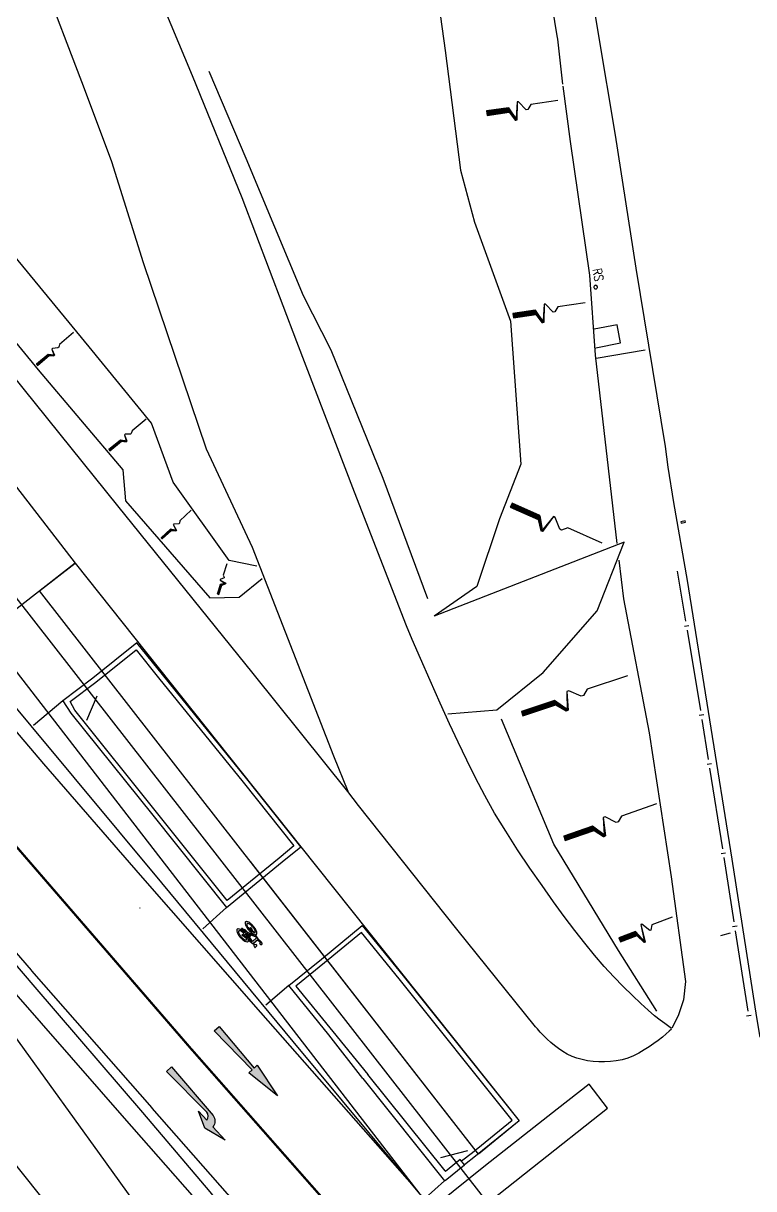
# Model space of a CAD drawing. Extents: x 427500 to 429848, y 434500 to 436505.
# Drawn here: x 429287.2 to 429319.5, y 435046.8 to 435098.4 of the extents above; entities that cross this region are included whole.
import ezdxf

# ---------------------------------------------------------------- set-up
doc = ezdxf.new("R2010")
doc.units = 0
doc.linetypes.add('1004', pattern=[6, 4, -2])
doc.layers.get('0').update_dxf_attribs({"color": 222})
for name, color, linetype in [('KTS_LINES', 7, 'Continuous'), ('LPTIP_Ex_Base', 8, 'Continuous'), ('PRO-MARKINGS', 7, 'Continuous'), ('PROPOSED', 1, 'Continuous')]:
    doc.layers.add(name, color=color, linetype=linetype)
doc.styles.get("Standard").update_dxf_attribs({"font": 'romans.shx'})

# ---------------------------------------------------------------- blocks, each defined once
blk = doc.blocks.new('FENCE_UP')
at = {"color": 0, "linetype": 'ByBlock', "flags": 128}
blk.add_lwpolyline([(0, 0.5), (0, -0.5)], dxfattribs=at)
blk = doc.blocks.new('CIRCL')
at = {"color": 0, "linetype": 'ByBlock', "flags": 128}
for points in [[(0.5, 0), (0.475, 0.154), (0.404, 0.293), (0.293, 0.404), (0.154, 0.475), (0, 0.5), (-0.154, 0.475), (-0.293, 0.404), (-0.404, 0.293), (-0.475, 0.154), (-0.5, 0), (-0.475, -0.154), (-0.404, -0.293), (-0.293, -0.404), (-0.154, -0.475), (0, -0.5), (0.154, -0.475), (0.293, -0.404), (0.404, -0.293), (0.475, -0.154)], [(0.5, 0), (0.475, -0.154)]]:
    blk.add_lwpolyline(points, dxfattribs=at)
blk = doc.blocks.new('MH_LINE')
at = {"color": 0, "linetype": 'ByBlock', "flags": 128}
blk.add_lwpolyline([(-0.5, 0), (0.5, 0)], dxfattribs=at)
blk = doc.blocks.new('MH_BANK_L')
at = {"color": 0, "linetype": 'ByBlock', "flags": 128}
for points in [[(-0.19, 0.02005), (-0.5, 0.02005)], [(-0.5, 0.02005), (-0.5, 5e-05)], [(-0.5, 0.01905), (-0.19, 0.01905)], [(-0.5, 0.01795), (-0.19, 0.01795)], [(-0.5, 0.01695), (-0.19, 0.01695)], [(-0.5, 0.01595), (-0.19, 0.01595)], [(-0.5, 0.01495), (-0.19, 0.01495)], [(-0.5, 0.01395), (-0.19, 0.01395)], [(-0.5, 0.01305), (-0.19, 0.01305)], [(-0.5, 0.01205), (-0.19, 0.01205)], [(-0.5, 0.01105), (-0.19, 0.01105)], [(-0.5, 0.01005), (-0.19, 0.01005)], [(-0.5, 0.00905), (-0.19, 0.00905)], [(-0.5, 0.00805), (-0.19, 0.00805)], [(-0.5, 0.00695), (-0.19, 0.00695)], [(-0.5, 0.00595), (-0.19, 0.00595)], [(-0.5, 0.00495), (-0.19, 0.00495)], [(-0.5, 0.00405), (-0.19, 0.00405)], [(-0.5, 0.00295), (-0.19, 0.00295)], [(-0.5, 0.00195), (-0.19, 0.00195)], [(-0.5, 0.00105), (-0.19, 0.00105)], [(-0.5, 5e-05), (-0.19, 5e-05)], [(-0.19, 5e-05), (-0.19, 0.02005)], [(-0.1, -0.04005), (-0.19, 0.02005)], [(-0.19, 0.01905), (-0.101, -0.03995)], [(-0.19, 0.01795), (-0.102, -0.04005)], [(-0.19, 0.01695), (-0.1031, -0.03995)], [(-0.19, 0.01595), (-0.1042, -0.04005)], [(-0.19, 0.01495), (-0.1052, -0.03995)], [(-0.19, 0.01395), (-0.1062, -0.03995)], [(-0.19, 0.01305), (-0.1072, -0.03995)], [(-0.19, 0.01205), (-0.108, -0.03995)], [(-0.19, 0.01105), (-0.109, -0.03995)], [(-0.19, 0.01005), (-0.11, -0.04005)], [(-0.19, 0.00905), (-0.1112, -0.03995)], [(-0.19, 0.00805), (-0.19, 0.00695)], [(-0.19, 0.00805), (-0.1124, -0.04005)], [(-0.19, 0.00695), (-0.1135, -0.03995)], [(-0.19, 0.00595), (-0.1144, -0.03995)], [(-0.19, 0.00495), (-0.1154, -0.03995)], [(-0.19, 0.00405), (-0.1163, -0.03995)], [(-0.19, 0.00295), (-0.1173, -0.03995)], [(-0.19, 0.00195), (-0.1183, -0.03995)], [(-0.19, 0.00105), (-0.1191, -0.04005)], [(-0.19, 5e-05), (-0.12, -0.04005)], [(-0.0601, 0.04005), (-0.11, -0.04005)], [(-0.0601, 0.04005), (-0.109, -0.03995)], [(-0.0601, 0.04005), (-0.108, -0.03995)], [(-0.0601, 0.04005), (-0.1072, -0.03995)], [(-0.0601, 0.04005), (-0.1062, -0.03995)], [(-0.0601, 0.04005), (-0.1058, -0.03085)], [(-0.0601, 0.04005), (-0.1055, -0.03155)], [(-0.0601, 0.04005), (-0.1052, -0.03995)], [(-0.0601, 0.04005), (-0.1042, -0.04005)], [(-0.0601, 0.04005), (-0.1031, -0.03995)], [(-0.0601, 0.04005), (-0.102, -0.04005)], [(-0.0601, 0.04005), (-0.101, -0.03995)], [(-0.0601, 0.04005), (-0.1, -0.04005)], [(-0.0601, 0.04005), (-0.1, -0.04005)], [(-0.04, 0.04005), (-0.0601, 0.04005)], [(0.05, 5e-05), (-0.04, 0.04005)], [(0.07, 5e-05), (0.05, 5e-05)], [(0.12, 0.02005), (0.07, 5e-05)], [(0.5, 0.02005), (0.12, 0.02005)], [(-0.1, -0.04005), (-0.12, -0.04005)], [(-0.1058, -0.03085), (-0.1137, -0.03085)], [(-0.1055, -0.03155), (-0.1127, -0.03155)], [(-0.1059, -0.03225), (-0.1116, -0.03225)], [(-0.1065, -0.03295), (-0.1105, -0.03295)], [(-0.107, -0.03375), (-0.1094, -0.03375)], [(-0.1075, -0.03445), (-0.1083, -0.03445)], [(-0.1055, -0.03155), (-0.1077, -0.03485)]]:
    blk.add_lwpolyline(points, dxfattribs=at)
blk = doc.blocks.new('Bicycle-1057S')
h = blk.add_hatch(color=0)
h.dxf.hatch_style = 1
edge = h.paths.add_edge_path()
edge.add_arc((0.1255931590565698, -0.09402841553107237), 0.02648515648108875, 129.1417589179424, 144.2919472120851)
edge.add_arc((0.1085562400126971, -0.08167002299842399), 0.005438877888942004, 145.2542598140026, 218.1085320607194)
edge.add_arc((0.1199412003065617, -0.07274033581713624), 0.01990803937288878, 218.1085320607193, 242.7437377249644)
edge.add_arc((0.1323570823030125, -0.04863988274777631), 0.0470186639303978, 242.7437377249643, 256.1140822548531)
edge.add_line((0.1210730989660078, -0.09428444954219217), (0.1210730989660078, -0.1093843280975762))
edge.add_line((0.1210730989660078, -0.1093843280975762), (0.1709389036250854, -0.1093843280975762))
edge.add_line((0.1709389036250854, -0.1093843280975762), (0.1709389036250854, -0.08603216731390888))
edge.add_line((0.1709389036250854, -0.08603216731390888), (0.2357062799771484, -0.07507811475829329))
edge.add_arc((0.2940311629775173, 0.02510465163729701), 0.1159240210641441, 239.7926865904873, 250.1489920615088)
edge.add_arc((0.3352342839856055, 0.1392318298363441), 0.2372611958478196, 250.1489920615087, 261.4948583744368)
edge.add_arc((0.362500000000002, 0.3215590699295104), 0.4216158587933737, 261.4948583744369, 265.5790043067903)
edge.add_line((0.33, -0.09880230125732192), (0.33, -0.1106220625765941))
edge.add_arc((0.3649999999999979, -1.094938660479188), 0.9849386604791879, 92.0364461736281, 98.710120306432)
edge.add_arc((0.3002475405305327, -0.6722787565192403), 0.5573474124130271, 98.71012030643209, 110.2975697722287)
edge.add_arc((0.2023615741320395, -0.4076241066270181), 0.2751706129993586, 110.2975697722287, 131.7625682865146)
edge.add_arc((0.05714990642971905, -0.2449999999999999), 0.05714990642971902, 131.7625682865146, 180)
edge.add_arc((0.05714990642971905, -0.245), 0.05714990642971904, 180, 228.2374317134853)
edge.add_arc((0.2023615741320401, -0.08237589337298118), 0.2751706129993595, 228.2374317134854, 249.7024302277713)
edge.add_arc((0.3002475405305318, 0.1822787565192362), 0.5573474124130229, 249.7024302277713, 261.2898796935679)
edge.add_arc((0.3650000000000001, 0.6049386604791959), 0.9849386604791958, 261.2898796935679, 270)
edge.add_arc((0.3650000000000005, 0.604938660479198), 0.984938660479198, 269.9999999999999, 278.710120306432)
edge.add_arc((0.4297524594694681, 0.1822787565192365), 0.5573474124130234, 278.7101203064321, 290.2975697722287)
edge.add_arc((0.527638425867959, -0.08237589337297913), 0.2751706129993619, 290.2975697722287, 311.7625682865145)
edge.add_arc((0.6728500935702808, -0.2450000000000002), 0.05714990642971921, 311.7625682865148, 360.0000000000001)
edge.add_arc((0.6728500935702809, -0.2450000000000002), 0.05714990642971907, 8.347926217626053e-14, 48.23743171348524)
edge.add_arc((0.5276384258679238, -0.4076241066270601), 0.2751706129994143, 48.23743171348545, 51.44868646367202)
edge.add_line((0.6991289573365953, -0.1924268392766916), (0.9555783743845828, -0.1393683391977977))
edge.add_line((0.9555783743845828, -0.1393683391977977), (1.026142996864914, -0.1494489995521307))
edge.add_arc((1.047232637774721, -0.1446760141640408), 0.02162300495351051, 192.752292015752, 229.4556686730448)
edge.add_arc((1.082087526109876, -0.1021911607252427), 0.07657266547575484, 230.3014880105123, 254.7693945910597)
edge.add_arc((1.137258100044497, 0.09027275344468394), 0.2767829944268662, 254.2163442209831, 263.9588712902375)
edge.add_arc((1.111305815940649, -0.1577737992489841), 0.0273842720150536, 263.337789327011, 292.272256146745)
edge.add_arc((1.118318684532589, -0.1773400816377044), 0.006684298591048081, 300.2362763225035, 358.2881666264944)
edge.add_line((1.125, -0.1775397595764579), (1.125, -0.06938311127612472))
edge.add_arc((1.114107004921157, -0.06988940866287181), 0.01090475487260144, 2.661145164140756, 38.31498093786265)
edge.add_arc((1.110772519990496, -0.07252424211479346), 0.01515459452512635, 38.31498093786259, 73.21773194917768)
edge.add_arc((1.092973786883735, -0.1315424953674024), 0.07679832183938598, 73.2177319491774, 98.60632256700862)
edge.add_arc((1.086437502710172, -0.08835556308793147), 0.03311956120553582, 98.60632256700892, 134.88021916439)
edge.add_line((1.063067446729034, -0.06488758878494341), (1.033157894736842, -0.1147368421052633))
edge.add_line((1.033157894736842, -0.1147368421052633), (0.94, -0.1014285714285716))
edge.add_line((0.94, -0.1014285714285716), (0.94, 0.1393269230769229))
edge.add_line((0.94, 0.1393269230769229), (0.9849999999999998, 0.1349999999999998))
edge.add_arc((1.01645105852891, 0.3320764244353353), 0.199570253672248, 260.9327337914132, 290.3801191405059)
edge.add_arc((1.105464489312583, 0.1086566116361067), 0.04124963619416752, 71.00970639435519, 118.23338806896231, ccw=False)
edge.add_arc((1.115840168087301, 0.1389608091172128), 0.009218591994430198, 6.472580860778692, 70.69733750635021, ccw=False)
edge.add_line((1.125, 0.1399999999999998), (1.125, 0.08999999999999979))
edge.add_line((1.125, 0.08999999999999979), (1.215, 0.08999999999999977))
edge.add_line((1.215, 0.08999999999999977), (1.215, 0.1551204709322744))
edge.add_arc((1.199541460380685, 0.152605035499959), 0.01566186012503258, 9.242245549902828, 38.24503396435792)
edge.add_arc((1.175907833058162, 0.1339771072228429), 0.04575418559710753, 38.24503396435812, 62.40139835930763)
edge.add_arc((1.144411258767213, 0.07372613583564096), 0.1137410501017065, 62.40139835930752, 80.15996594038734)
edge.add_arc((1.117118489909174, -0.08362655073671205), 0.2734431578006205, 80.15996594038758, 97.39463954963908)
edge.add_arc((1.101932488087908, 0.03338489676562068), 0.1554503889632606, 97.39463954963931, 115.9418288466421)
edge.add_arc((1.008892827938793, 0.2234296512512854), 0.05614866456590088, 265.4429401072497, 296.48081285581895, ccw=False)
edge.add_line((1.004431711558944, 0.1674584892731782), (0.7039782804499767, 0.1963482422644251))
edge.add_arc((0.5276024317589506, 0.4074790768269162), 0.2751084682530396, 309.8749265664079, 311.7820790879888)
edge.add_arc((0.6727840718052973, 0.2449999999999999), 0.05721592819470267, 311.7820790879888, 360)
edge.add_arc((0.6727840718052971, 0.2449999999999999), 0.05721592819470289, 359.9999999999999, 408.2179209120112)
edge.add_arc((0.5276024317590292, 0.08252092317317208), 0.2751084682529212, 48.21792091201113, 69.68965002433214)
edge.add_arc((0.4297377485950346, -0.1818948901564406), 0.5570538859307931, 69.68965002433218, 81.283999398439)
edge.add_arc((0.3649999999999998, -0.6041692450557905), 0.9842618059168534, 81.28399939843904, 89.99999999999999)
edge.add_arc((0.3650000000000001, -0.6041692450557938), 0.9842618059168566, 90.00000000000001, 98.71600060156094)
edge.add_arc((0.3002622514049669, -0.1818948901564457), 0.5570538859307985, 98.71600060156108, 110.3103499756678)
edge.add_arc((0.2023975682409703, 0.08252092317317244), 0.2751084682529208, 110.3103499756678, 131.7820790879888)
edge.add_arc((0.05721592819470288, 0.2450000000000001), 0.05721592819470277, 131.7820790879889, 180)
edge.add_arc((0.05721592819470288, 0.2450000000000001), 0.05721592819470279, 180, 228.2179209120111)
edge.add_arc((0.2023975682409709, 0.4074790768268282), 0.2751084682529215, 228.2179209120111, 249.6896500243321)
edge.add_arc((0.3002622514049652, 0.6718948901564387), 0.5570538859307912, 249.6896500243321, 261.2839993984389)
edge.add_arc((0.3650000000000005, 1.094169245055782), 0.9842618059168449, 261.2839993984389, 269.9999999999999)
edge.add_arc((0.3650000000000005, 1.094169245055783), 0.9842618059168462, 269.9999999999999, 278.7160006015609)
edge.add_arc((0.4297377485950349, 0.6718948901564392), 0.5570538859307919, 278.7160006015609, 290.3103499756678)
edge.add_arc((0.5276024317590321, 0.4074790768268224), 0.2751084682529152, 290.3103499756677, 298.7400305951868)
edge.add_line((0.6598845455543121, 0.1662611013890084), (0.7049721577726218, 0.1619257540603247))
edge.add_line((0.7049721577726218, 0.1619257540603247), (0.4092702756605957, 0.007454621613743967))
edge.add_arc((0.3624999999999988, -0.4115590699294977), 0.4216158587933608, 83.6310126563938, 89.99999999999984)
edge.add_arc((0.3624999999999998, -0.4115590699294889), 0.4216158587933519, 89.99999999999997, 98.50514162556317)
edge.add_arc((0.3352342839856051, -0.2292318298363435), 0.2372611958478189, 98.50514162556317, 109.8510079384912)
edge.add_arc((0.2940311629775176, -0.1151046516372976), 0.1159240210641447, 109.8510079384912, 131.0753738798026)
edge.add_arc((0.2329280192318751, -0.04500000000000001), 0.02292801923187508, 131.0753738798026, 180)
edge.add_arc((0.2329280192318752, -0.04500000000000001), 0.02292801923187524, 180.0000000000001, 222.6870495144356)
edge.add_line((0.2160743692041546, -0.0605450489430028), (0.1709389036250855, -0.06817877273918918))
edge.add_line((0.1709389036250855, -0.06817877273918918), (0.1709389036250855, -0.05314407924277024))
edge.add_line((0.1709389036250855, -0.05314407924277024), (0.1210730989660078, -0.05314407924277022))
edge.add_line((0.1210730989660078, -0.05314407924277022), (0.1210730989660078, -0.06826489232125907))
edge.add_arc((0.1295536262736133, -0.1049338960924515), 0.03763688590979285, 103.0219837958038, 123.3282019209634)
edge = h.paths.add_edge_path(flags=16)
edge.add_line((0.8010092807424596, 0.1526914153132249), (0.85, 0.1479807692307691))
edge.add_line((0.85, 0.1479807692307691), (0.85, -0.09119768916500626))
edge.add_line((0.85, -0.09119768916500627), (0.5149813376234688, -0.04592489695196145))
edge.add_arc((0.4920719807681302, -0.04500000000000186), 0.02292801923186977, 357.6881093012058, 360.0000000000044)
edge.add_arc((0.492071980768125, -0.04500000000000007), 0.02292801923187499, 359.9999999999999, 405.6770613714275)
edge.add_line((0.5080918281662061, -0.02859699554229709), (0.5583965690419177, -0.02007051495797908))
edge.add_line((0.5583965690419177, -0.02007051495797908), (0.5583965690419177, -0.03488638777457719))
edge.add_line((0.5583965690419177, -0.03488638777457719), (0.6071960093520374, -0.0348863877745772))
edge.add_line((0.6071960093520374, -0.0348863877745772), (0.6071960093520374, -0.01994367788202011))
edge.add_arc((0.5961658072233547, 0.02207109393126968), 0.04343853599653663, 284.7099937128414, 308.6624902789959)
edge.add_arc((0.6191713373046384, -0.006683059294339246), 0.006613873852225735, 308.6624902789954, 417.054963233324)
edge.add_arc((0.597462100593441, -0.04018266257306424), 0.04653272126062121, 57.05496323332503, 77.92545307749995)
edge.add_line((0.6071960093520375, 0.005320580917900087), (0.6071960093520374, 0.02047441945387607))
edge.add_line((0.6071960093520374, 0.02047441945387607), (0.5583965690419177, 0.02047441945387607))
edge.add_line((0.5583965690419177, 0.02047441945387607), (0.5583965690419177, -0.003409372772500956))
edge.add_line((0.5583965690419177, -0.003409372772500958), (0.489807155429238, -0.01522256642305359))
edge.add_arc((0.4309688370224912, -0.115104651637281), 0.1159240210641259, 59.49860577599883, 62.30136376572178)
edge.add_line((0.4848527530876162, -0.01246497973034986), (0.8010092807424596, 0.1526914153132249))
edge = h.paths.add_edge_path(flags=16)
edge.add_arc((0.4783568392825849, -0.3575472182040819), 0.1917893422273881, 65.84495474860528, 69.5671713206016)
edge.add_arc((0.4101288188534401, -0.540685588829678), 0.3872240514452698, 69.5671713206013, 81.22760581677363)
edge.add_arc((0.3650000000000043, -0.8331319537255499), 0.6831319537255498, 81.22760581677335, 87.06318721189446)
edge.add_line((0.4, -0.150897194862527), (0.4, -0.2150000000000001))
edge.add_line((0.4, -0.2150000000000001), (0.5568384287202102, -0.1825506699199566))
edge = h.paths.add_edge_path(flags=16)
edge.add_arc((0.1504167412798086, -0.2449999999999998), 0.0404167412798087, 180.0000000000003, 228.031377788937)
edge.add_arc((0.2516431607174225, -0.132452781795901), 0.1917893422274068, 228.0313777889369, 249.5671713206013)
edge.add_arc((0.3198711811465615, 0.05068558882968327), 0.3872240514452754, 249.5671713206013, 261.2276058167736)
edge.add_arc((0.3650000000000002, 0.3431319537256016), 0.6831319537256016, 261.2276058167737, 270)
edge.add_arc((0.3650000000000006, 0.3431319537255932), 0.6831319537255933, 269.9999999999999, 278.7723941832264)
edge.add_arc((0.4101288188534402, 0.05068558882967744), 0.3872240514452694, 278.7723941832263, 290.4328286793987)
edge.add_arc((0.4783568392825773, -0.1324527817959004), 0.1917893422274075, 290.4328286793986, 311.968622211063)
edge.add_arc((0.5795832587201913, -0.2450000000000001), 0.04041674127980865, 311.968622211063, 360)
edge.add_arc((0.5795832587201913, -0.2450000000000001), 0.04041674127980865, 3.934699558586697e-14, 48.03137778893682)
edge.add_arc((0.478356839282282, -0.3575472182044319), 0.1917893422278519, 48.03137778893772, 49.26932853407754)
edge.add_line((0.6035001816606982, -0.2122121032096358), (0.3879520662544559, -0.2568082650178238))
edge.add_arc((0.359621437672778, -0.1471711421593139), 0.1132383469701186, 270.0000000000009, 284.4885082669896, ccw=False)
edge.add_arc((0.3599813813666154, -0.2048860969552485), 0.0555245588725474, 244.0010186952478, 269.62857158370264, ccw=False)
edge.add_arc((0.3404972897307452, -0.2454727757627812), 0.01050793074839578, 177.4212617184321, 242.479324053344, ccw=False)
edge.add_line((0.33, -0.2450000000000001), (0.33, -0.150897194862527))
edge.add_arc((0.3649999999999946, -0.8331319537255476), 0.6831319537255475, 92.93681278810544, 98.7723941832266)
edge.add_arc((0.3198711811465587, -0.5406855888296751), 0.3872240514452669, 98.77239418322624, 110.4328286793987)
edge.add_arc((0.2516431607174224, -0.3575472182040986), 0.1917893422274065, 110.4328286793987, 131.9686222110632)
edge.add_arc((0.1504167412798083, -0.2449999999999998), 0.04041674127980829, 131.968622211063, 180.0000000000003)
edge = h.paths.add_edge_path(flags=16)
edge.add_line((0.4, -0.1106220625765941), (0.4, -0.09838578643388625))
edge.add_arc((0.362500000000002, 0.3215590699294804), 0.4216158587933433, 275.1028316889799, 278.5051416255631)
edge.add_arc((0.3897657160143952, 0.1392318298363415), 0.237261195847817, 278.5051416255631, 289.8510079384913)
edge.add_arc((0.4309688370224811, 0.0251046516373004), 0.1159240210641479, 289.8510079384913, 297.5734711250544)
edge.add_line((0.484628403888863, -0.07765248701200858), (0.835, -0.1250000000000002))
edge.add_line((0.835, -0.1250000000000002), (0.6529817174705733, -0.1626589550060883))
edge.add_arc((0.5276384258679636, -0.4076241066270114), 0.2751706129993511, 62.90217049968486, 69.70243022777146)
edge.add_arc((0.4297524594694673, -0.6722787565192396), 0.5573474124130262, 69.70243022777129, 81.2898796935679)
edge.add_arc((0.3650000000000009, -1.09493866047919), 0.9849386604791897, 81.28987969356794, 87.96355382637184)
edge = h.paths.add_edge_path(flags=16)
edge.add_arc((0.4449236986313491, -0.04500000000000011), 0.01507630136865096, 1.054819283487206e-13, 48.44895341119659)
edge.add_arc((0.4060479337699563, -0.08886225322274957), 0.07368707129479077, 48.44895341119748, 69.84062143707904)
edge.add_arc((0.3798391743587921, -0.1602517204131925), 0.1497354446870443, 69.84062143707904, 81.35341277984766)
edge.add_arc((0.3624999999999999, -0.2742745398618802), 0.2650690925200709, 81.35341277984772, 89.99999999999997)
edge.add_arc((0.3624999999999999, -0.274274539861879), 0.2650690925200698, 89.99999999999997, 98.64658722015228)
edge.add_arc((0.3451608256412076, -0.1602517204131919), 0.1497354446870436, 98.6465872201522, 110.1593785629209)
edge.add_arc((0.3189520662300434, -0.08886225322274857), 0.07368707129478973, 110.1593785629209, 131.5510465888027)
edge.add_arc((0.2800763013686506, -0.04500000000000002), 0.01507630136865062, 131.5510465888023, 180.0000000000001)
edge.add_arc((0.2800763013686508, -0.04500000000000002), 0.01507630136865079, 180.0000000000001, 228.4489534111975)
edge.add_arc((0.3189520662300437, -0.001137746777250717), 0.07368707129479057, 228.4489534111975, 249.8406214370791)
edge.add_arc((0.3451608256412076, 0.07025172041319168), 0.1497354446870435, 249.8406214370791, 261.3534127798478)
edge.add_arc((0.3625000000000003, 0.1842745398618795), 0.2650690925200704, 261.3534127798476, 269.9999999999999)
edge.add_arc((0.3625000000000002, 0.1842745398618796), 0.2650690925200706, 269.9999999999999, 278.6465872201522)
edge.add_arc((0.3798391743587923, 0.07025172041319208), 0.149735444687044, 278.6465872201523, 290.1593785629209)
edge.add_arc((0.4060479337699569, -0.001137746777252258), 0.07368707129478903, 290.1593785629209, 311.5510465888029)
edge.add_arc((0.4449236986313495, -0.04500000000000011), 0.01507630136865057, 311.5510465888019, 360.0000000000001)
edge = h.paths.add_edge_path(flags=16)
edge.add_arc((0.5545215225433117, 0.5356726882561043), 0.3234618584126379, 256.4487186734111, 264.5542933785383)
edge.add_line((0.5238241919462786, 0.2136707507743962), (0.5932041344403048, 0.2069996024576628))
edge.add_arc((0.4781819073505409, 0.3626381845019278), 0.1935290183549708, 306.4656665490008, 311.7704046412889)
edge.add_arc((0.5813587244239535, 0.2471211639649405), 0.03864313257081291, 311.7704046412892, 360.5617053325667)
edge.add_arc((0.5813587244239538, 0.2471211639649405), 0.03864313257081273, 0.5617053325667196, 49.35300602384447)
edge.add_arc((0.4804665614422023, 0.1296034671529087), 0.1935290183549633, 49.35300602384398, 70.62459621730659)
edge.add_arc((0.4135262961559181, -0.06074449369631113), 0.3953045008003145, 70.62459621730665, 82.01711533480362)
edge.add_arc((0.3709724373807858, -0.3641886128402266), 0.7017178887905926, 82.0171153348035, 90.56170533256646)
edge.add_arc((0.3709724373807861, -0.3641886128402225), 0.7017178887905886, 90.5617053325665, 99.1062953303295)
edge.add_arc((0.3224774452478641, -0.06163712948952527), 0.3953045008003125, 99.10629533032939, 110.4988144478265)
edge.add_arc((0.2518180926494552, 0.1273618154980764), 0.1935290183549649, 110.4988144478264, 131.7704046412889)
edge.add_arc((0.1486412755760465, 0.2428788360350593), 0.03864313257081296, 131.7704046412889, 180.5617053325667)
edge.add_arc((0.1486412755760468, 0.2428788360350593), 0.03864313257081321, 180.5617053325666, 229.353006023844)
edge.add_arc((0.2495334385577984, 0.3603965328470931), 0.1935290183549653, 229.3530060238443, 250.6245962173066)
edge.add_arc((0.3164737038440827, 0.5507444936963126), 0.3953045008003163, 250.6245962173066, 262.0171153348036)
edge.add_arc((0.3590275626192138, 0.8541886128402267), 0.7017178887905928, 262.0171153348036, 270.5617053325665)
edge.add_arc((0.359027562619214, 0.8541886128402225), 0.7017178887905887, 270.5617053325665, 279.1062953303295)
edge.add_arc((0.4075225547521375, 0.5516371294895188), 0.395304500800306, 279.1062953303293, 289.098106292045)
edge.add_line((0.5368609167713212, 0.1780902964642959), (0.4650000000000001, 0.1849999999999999))
edge.add_arc((0.5011695245165797, 0.5494383493096282), 0.3662288150204487, 249.5302429035852, 264.3321092119445, ccw=False)
edge.add_arc((0.408696752517224, 0.3017101403780114), 0.1018040070660671, 219.81143243366, 249.5302429035852, ccw=False)
edge.add_arc((0.3393648764862762, 0.2439215579258251), 0.01154643510778842, 182.9001710029059, 219.8114324336599, ccw=False)
edge.add_arc((0.333388750288222, 0.2436188025506967), 0.00556264490823779, 121.34140895685039, 182.9001710029066, ccw=False)
edge.add_arc((0.3569992523026438, 0.2048494964756024), 0.05095553971477509, 96.53117755850923, 121.34140895685059, ccw=False)
edge.add_arc((0.3626516754290913, 0.1554776886042005), 0.1006498583004144, 77.38597802456098, 96.53117755850923, ccw=False)
edge.add_arc((0.3748392886274233, 0.2099393253543119), 0.04484118699412693, 58.985215138957585, 77.38597802456081, ccw=False)
edge.add_arc((0.5380436786246806, 0.5314291914319482), 0.3158330644056515, 243.667006448054, 259.1754194558784)
at = {"color": 0}
for p, q in [((0.3287280353378081, -0.1041516017134914), (0.3288192754914361, -0.1039005124007382)), ((0.3288877096512284, -0.1042885504342675), (0.3287280353378081, -0.1041516017134914)), ((0.3295948302791771, -0.1031929206888656), (0.3287508467244056, -0.1032157388124624)), ((0.3296632644389694, -0.1019603222330919), (0.3287736581110039, -0.1019603222330919)), ((0.3291158127316791, -0.1019831503514884), (0.3287736581110039, -0.1024624908638004)), ((0.3290930013450817, -0.1042885504342675), (0.3288877096512284, -0.1042885504342675)), ((0.3292526756585019, -0.1039461686375294), (0.3290930013450817, -0.1042885504342675)), ((0.329640453052372, -0.1023483602666211), (0.329161435504874, -0.1019831503514884)), ((0.3294351613585196, -0.1039461686375294), (0.3292526756585019, -0.1039461686375294)), ((0.3295720188925797, -0.1041287735950949), (0.3294351613585196, -0.1039461686375294)), ((0.3294351613585196, -0.1042885504342675), (0.3295720188925797, -0.1041287735950949)), ((0.3296176416657746, -0.1028277007789349), (0.3295948302791771, -0.1035581306040002))]:
    blk.add_line(p, q, dxfattribs=at)
for points in [[(0.1088746358722688, -0.07348688451793352, 0.06620162645581315), (0.1040871721730241, -0.07857021246627484, 0.329045697347466), (0.1042766963171289, -0.08502664309139618, 0.1079072842323877), (0.1108238940228147, -0.09043792768159163, 0.05840540863255037), (0.1210730989660078, -0.09428444954219217), (0.1210730989660078, -0.1093843280975762), (0.1709389036250854, -0.1093843280975762), (0.1709389036250854, -0.08603216731390888), (0.2357062799771484, -0.07507811475829329, 0.04521868944864418), (0.2546662158690515, -0.08393102875599362, 0.04954616364587781), (0.3001437889372994, -0.09542010860099805, 0.01782233505618444), (0.33, -0.09880230125732192), (0.33, -0.1106220625765941, 0.02912762999146831), (0.2158454020491987, -0.1213591461011008, 0.05060291222805472), (0.1069060248669102, -0.1495405845398161, 0.09393354558812385), (0.01908547964996145, -0.2023712395341582, 0.2136395982254601), (1.050686772828547e-17, -0.245, 0.2136395982254597), (0.01908547964996138, -0.2876287604658417, 0.09393354558812361), (0.1069060248669101, -0.3404594154601839, 0.05060291222805496), (0.2158454020491984, -0.3686408538988992, 0.03802337796379034), (0.3649999999999999, -0.38, 0.03802337796379043), (0.5141545979508021, -0.3686408538988992, 0.05060291222805458), (0.6230939751330896, -0.3404594154601841, 0.09393354558812297), (0.7109145203500387, -0.287628760465842, 0.2136395982254593), (0.73, -0.2450000000000001, 0.2136395982254589), (0.7109145203500387, -0.2023712395341586, 0.01401265916983727), (0.6991289573365953, -0.1924268392766916), (0.9555783743845828, -0.1393683391977977), (1.026142996864914, -0.1494489995521307, 0.1615320291578394), (1.033176901781189, -0.1611074057332191, 0.1071688624317772), (1.061971533169924, -0.1760743112137108, 0.04253541846399684), (1.108128811333472, -0.1849731557766747, 0.126925508449554), (1.121684677080907, -0.1831150224875275, 0.2588591559397385), (1.125, -0.1775397595764579), (1.125, -0.06938311127612472, 0.1568364930858567), (1.12266303144645, -0.06312863289895194, 0.1534803684012116), (1.115148189584886, -0.05801509841774095, 0.1112340150849529), (1.081481344142446, -0.05560893231927388, 0.1596097520212116), (1.063067446729034, -0.06488758878494341), (1.033157894736842, -0.1147368421052633), (0.94, -0.1014285714285716), (0.94, 0.1393269230769229), (0.9849999999999998, 0.1349999999999998, 0.1292002425394808), (1.085950761182175, 0.1449986933129138, -0.2090187272153614), (1.118887449725435, 0.1476611834182221, -0.2878070053565828), (1.125, 0.1399999999999998), (1.125, 0.08999999999999979), (1.215, 0.08999999999999977), (1.215, 0.1551204709322744, 0.1272284316793309), (1.211841824661803, 0.1623001322569733, 0.1057940901736811), (1.197104576227332, 0.1745251476030487, 0.07764182163660346), (1.163849375363327, 0.1857939104251043, 0.07534252693725144), (1.081925585010936, 0.1875424371523875, 0.08110451507786728), (1.033929410422161, 0.1731718949336026, -0.1362623426198962), (1.004431711558944, 0.1674584892731782), (0.7039782804499767, 0.1963482422644251, 0.00832171479736017), (0.7109070029063665, 0.2023349725952917, 0.2135505823316499), (0.73, 0.2449999999999999, 0.2135505823316504), (0.7109070029063664, 0.2876650274047082, 0.09396317257082422), (0.6230939751330898, 0.3405248658727139, 0.05063309589599981), (0.5141519477101913, 0.36872591840272, 0.03804907271182555), (0.365, 0.3800925608610629, 0.03804907271182546), (0.2158480522898086, 0.36872591840272, 0.05063309589599926), (0.1069060248669102, 0.340524865872714, 0.09396317257082444), (0.01909299709363351, 0.2876650274047083, 0.2135505823316499), (1.005154347342302e-16, 0.245, 0.2135505823316495), (0.01909299709363353, 0.2023349725952918, 0.09396317257082416), (0.1069060248669102, 0.1494751341272861, 0.05063309589599998), (0.2158480522898087, 0.12127408159728, 0.03804907271182587), (0.3649999999999999, 0.109907439138937, 0.03804907271182588), (0.5141519477101915, 0.1212740815972799, 0.05063309589599987), (0.6230939751330898, 0.1494751341272859, 0.03679801626859047), (0.6598845455543121, 0.1662611013890084), (0.7049721577726218, 0.1619257540603247), (0.4092702756605957, 0.007454621613743975, 0.02779710588782994), (0.3625, 0.01005678886386304, 0.03712772687842065), (0.3001437889372993, 0.00542010860099796, 0.04954616364587789), (0.2546662158690515, -0.006068971244006424, 0.0928744276712165), (0.2178631344268814, -0.0277158074614547, 0.2167769235559518), (0.21, -0.04500000000000004, 0.1884415738359674), (0.2160743692041546, -0.0605450489430028), (0.1709389036250855, -0.06817877273918918), (0.1709389036250855, -0.05314407924277024), (0.1210730989660078, -0.05314407924277022), (0.1210730989660078, -0.06826489232125907, 0.0888351774420325), (0.1088746358722688, -0.07348688451793352)], [(0.4787293732899234, 0.2212158168741777, 0.03538199524900019), (0.5238241919462786, 0.2136707507743962), (0.5932041344403048, 0.2069996024576628, 0.02315042084802789), (0.6071007434608504, 0.2183003355453849, 0.2161679210065194), (0.62, 0.2474999999999999, 0.2161679210065208), (0.6065307354804885, 0.2764411495422749, 0.09308226368066548), (0.5446710112211003, 0.3121720010628481, 0.04975022667479514), (0.4684251111540539, 0.3307293476581098, 0.03730009124669594), (0.3640931808341686, 0.3374955549148199, 0.03730009124669604), (0.2599139626854521, 0.3286851207123394, 0.04975022667479567), (0.1840465528159611, 0.3086364671569156, 0.09308226368066488), (0.1228992565391498, 0.2716996644546151, 0.2161679210065207), (0.11, 0.2425, 0.2161679210065191), (0.1234692645195115, 0.2135588504577247, 0.09308226368066462), (0.1853289887788999, 0.1778279989371517, 0.04975022667479539), (0.261574888845947, 0.1592706523418899, 0.03730009124669569), (0.3659068191658316, 0.1525044450851799, 0.03730009124669613), (0.4700860373145483, 0.1613148792876605, 0.04362514343017022), (0.5368609167713212, 0.1780902964642959), (0.4650000000000001, 0.1849999999999999, -0.06467527653755671), (0.3730945758271105, 0.2063343527291863, -0.1304045123069024), (0.3304954155632345, 0.2365288029161547, -0.16246290201637), (0.3278332299811951, 0.2433373554093805, -0.2752523142161367), (0.3304954155632345, 0.2483697637738941, -0.1086799343264191), (0.3512033730290797, 0.2554743402884014, -0.08373155279410573), (0.3846317998921907, 0.253698196159803, -0.0804614398804402), (0.3979441247861357, 0.2483697637738943, 0.06777169068829121)], [(0.8010092807424596, 0.1526914153132249), (0.85, 0.1479807692307691), (0.85, -0.09119768916500627), (0.5149813376234688, -0.04592489695196145, 0.01008786833677551), (0.515, -0.0450000000000001, 0.2019853073732921), (0.5080918281662061, -0.02859699554229709), (0.5583965690419177, -0.02007051495797908), (0.5583965690419177, -0.03488638777457719), (0.6071960093520374, -0.0348863877745772), (0.6071960093520374, -0.01994367788202011, 0.1048946772739972), (0.6233032332950188, -0.01184743368605731, 0.5116844109006436), (0.6227681884753907, -0.001132744979941137, 0.0913172553089896), (0.6071960093520375, 0.005320580917900087), (0.6071960093520374, 0.02047441945387607), (0.5583965690419177, 0.02047441945387607), (0.5583965690419177, -0.003409372772500958), (0.489807155429238, -0.01522256642305359, 0.01222994846074251), (0.4848527530876162, -0.01246497973034986)], [(0.1099999999999999, -0.245, 0.2126996629660772), (0.1233891155438425, -0.2750502982140864, 0.09424518177345811), (0.1846877707974303, -0.312175144212722, 0.05092219011426544), (0.2608157658004246, -0.3320087068372218, 0.03829549467705391), (0.3649999999999999, -0.3400000000000001, 0.03829549467705463), (0.4691842341995759, -0.3320087068372218, 0.05092219011426571), (0.5453122292025695, -0.3121751442127222, 0.0942451817734579), (0.6066108844561574, -0.2750502982140867, 0.2126996629660783), (0.62, -0.2450000000000001, 0.2126996629660773), (0.6066108844561575, -0.2149497017859136, 0.005401631654725485), (0.6035001816606982, -0.2122121032096358), (0.3879520662544559, -0.2568082650178238, -0.06330239550141832), (0.3596214376727798, -0.2604094891294326, -0.1122897084671572), (0.3356419041153343, -0.2547916726470021, -0.2917483079654162), (0.33, -0.2450000000000001), (0.33, -0.150897194862527, 0.02546803149984724), (0.260815765800424, -0.1579912931627783, 0.05092219011426607), (0.1846877707974304, -0.1778248557872778, 0.0942451817734587), (0.1233891155438424, -0.2149497017859135, 0.2126996629660795)], [(0.46, -0.04500000000000008, 0.2146048509417658), (0.4549236141370791, -0.03371742259779956, 0.09361076745084396), (0.4314429111656884, -0.01968942908585436, 0.05027632593247241), (0.402350289127994, -0.01221809886904895, 0.03774576470632048), (0.3625, -0.009205447341809187, 0.03774576470632059), (0.3226497108720062, -0.01221809886904892, 0.05027632593247273), (0.2935570888343117, -0.0196894290858543, 0.09361076745084515), (0.270076385862921, -0.03371742259779952, 0.2146048509417721), (0.265, -0.04500000000000005, 0.2146048509417696), (0.270076385862921, -0.0562825774022006, 0.09361076745084396), (0.2935570888343117, -0.07031057091414578, 0.05027632593247258), (0.3226497108720061, -0.07778190113095115, 0.03774576470632061), (0.3625, -0.08079455265819095, 0.03774576470632053), (0.402350289127994, -0.07778190113095122, 0.05027632593247251), (0.4314429111656884, -0.07031057091414585, 0.09361076745084572), (0.4549236141370789, -0.05628257740220063, 0.2146048509417737)], [(0.4, -0.1106220625765941), (0.4, -0.09838578643388625, 0.01484646830517884), (0.4248562110627007, -0.09542010860099812, 0.0495461636458783), (0.4703337841309485, -0.0839310287559937, 0.03370836062723707), (0.484628403888863, -0.07765248701200858), (0.835, -0.1250000000000002), (0.6529817174705733, -0.1626589550060883, 0.02968044140767472), (0.6230939751330898, -0.1495405845398163, 0.05060291222805478), (0.5141545979508013, -0.1213591461011009, 0.02912762999146828)], [(0.5568384287202102, -0.1825506699199566, 0.01624266183902606), (0.5453122292025696, -0.177824855787278, 0.05092219011426567), (0.4691842341995761, -0.1579912931627784, 0.02546803149984717), (0.4, -0.150897194862527), (0.4, -0.2150000000000001)]]:
    blk.add_lwpolyline(points, format="xyb", close=True, dxfattribs=at)
blk = doc.blocks.new('Ahead-Arrow-4m(1038a4)')
at = {"linetype": 'Continuous'}
blk.add_hatch(color=0, dxfattribs=at).paths.add_polyline_path([(0, 0.1499999999999773), (2.400000000000006, 0.05999999999997385), (2.400000000000006, 0.2499999999999858), (4, -1.4210854715202e-14), (2.400000000000006, -0.2500000000000142), (2.400000000000006, -0.06000000000001648), (0, -0.1500000000000199)])
at = {"color": 0, "linetype": 'Continuous'}
blk.add_lwpolyline([(0, 0.1499999999999773), (2.400000000000006, 0.05999999999997385), (2.400000000000006, 0.2499999999999858), (4, -1.4210854715202e-14), (2.400000000000006, -0.2500000000000142), (2.400000000000006, -0.06000000000001648), (0, -0.1500000000000199)], close=True, dxfattribs=at)
blk = doc.blocks.new('Left-Arrow-4m(1038l4)')
h = blk.add_hatch(color=0)
edge = h.paths.add_edge_path()
edge.add_arc((2.498570023968242, 0.3584595799594155), 0.302694016917024, 274.7402239101691, 348.8644410618969, ccw=False)
edge.add_line((2.52358410279804, 0.0568008924702923), (-1.4210854715202e-14, 0.1500000000000199))
edge.add_line((-1.4210854715202e-14, 0.1500000000000199), (-1.4210854715202e-14, -0.1499999999999915))
edge.add_line((-1.4210854715202e-14, -0.1499999999999915), (2.826159134510689, -0.04361041028478496))
edge.add_arc((2.798517716250331, 0.3581137717003386), 0.4026740200150251, 273.936144266953, 351.7021166577172)
edge.add_line((3.196976190791688, 0.3000000000000114), (3.999999999999986, 0.3000000000000114))
edge.add_line((3.999999999999986, 0.3000000000000114), (2.999999999999986, 0.6000000000000085))
edge.add_line((2.999999999999986, 0.6000000000000085), (2.249999999999986, 0.3000000000000114))
edge.add_line((2.249999999999986, 0.3000000000000114), (2.795565218185814, 0.3000000000000114))
at = {"color": 0, "linetype": 'Continuous'}
blk.add_lwpolyline([(2.795565218185814, 0.3000000000000114, -0.335198107483375), (2.52358410279804, 0.0568008924702923), (-1.4210854715202e-14, 0.1500000000000199), (-1.4210854715202e-14, -0.1499999999999915), (2.826159134510689, -0.04361041028478496, 0.3529697987741943), (3.196976190791688, 0.3000000000000114), (3.999999999999986, 0.3000000000000114), (2.999999999999986, 0.6000000000000085), (2.249999999999986, 0.3000000000000114)], format="xyb", close=True, dxfattribs=at)

msp = doc.modelspace()

# ---------------------------------------------------------------- linework, layer by layer
at = {"layer": 'LPTIP_Ex_Base', "color": 251, "true_color": 0x636466, "flags": 128}
for points in [[(429294.406525, 435200.248953), (429295.733685, 435191.96609), (429297.002614, 435183.97158), (429298.157663, 435176.566991), (429299.170839, 435170.462851), (429300.666188, 435160.947474), (429301.955648, 435152.686364), (429303.075458, 435145.824435), (429304.728564, 435135.538678), (429306.205387, 435126.161516), (429307.429763, 435118.654239), (429308.758836, 435110.180131), (429310.228211, 435101.189417), (429310.768688, 435097.825333), (429310.796346, 435097.674991), (429311.027331, 435095.681756)], [(429293.219536, 435044.668029), (429290.53233, 435048.396272), (429286.093926, 435054.530493), (429280.731558, 435061.944937), (429277.77808, 435065.650083), (429268.679567, 435076.998335), (429262.904725, 435084.21275), (429257.711629, 435090.670017), (429254.087826, 435095.22186), (429249.475449, 435101.00639), (429243.433249, 435108.565518), (429237.114595, 435116.44035), (429230.882205, 435124.297373), (429224.497201, 435132.350806), (429218.539546, 435139.863647), (429212.677017, 435147.286604), (429206.835363, 435154.703827), (429200.835968, 435162.296483), (429195.144841, 435169.562852), (429189.28404, 435177.006559), (429183.412985, 435184.505954), (429177.569339, 435191.915463), (429171.899548, 435199.130282)], [(429299.301737, 435180.755816), (429299.42469, 435180.112816), (429299.690945, 435178.561397), (429300.965481, 435170.588657), (429302.453926, 435161.317025), (429303.80665, 435152.835327), (429304.899839, 435145.978633), (429306.474186, 435135.907179), (429307.965686, 435126.477485), (429309.228359, 435118.827221), (429310.585304, 435110.520195), (429312.029852, 435101.399639), (429312.606565, 435097.909859), (429313.347275, 435093.436658), (429314.275133, 435087.551069), (429315.564259, 435079.660415), (429315.682014, 435078.753157)], [(429302.142923, 435118.170637), (429303.580991, 435111.720604), (429304.677513, 435105.479256), (429305.825963, 435097.171047), (429306.504695, 435091.8921), (429307.134504, 435089.586669), (429308.716387, 435085.204846), (429309.185249, 435078.884255), (429308.230904, 435076.460732), (429307.226876, 435073.468575), (429305.345926, 435072.159119)], [(429272.696947, 435106.829535), (429275.52745, 435109.273422), (429278.906082, 435112.07289), (429279.9622, 435112.537155), (429281.090715, 435112.2719), (429282.44891, 435111.825725), (429283.687987, 435111.025832), (429284.150176, 435110.492367), (429285.87868, 435106.121433), (429287.890662, 435100.636054), (429289.863089, 435095.493487), (429291.072539, 435092.272213), (429292.464966, 435087.7992), (429295.255492, 435079.556869), (429297.290203, 435075.217279), (429300.890521, 435065.986375), (429301.521349, 435064.426695)], [(429297.500041, 435074.375088), (429296.27418, 435074.628641), (429293.790488, 435078.081286), (429292.837736, 435080.700958), (429290.073357, 435084.064554), (429285.831818, 435089.218135), (429280.62317, 435096.208799), (429275.926814, 435103.508695), (429274.065011, 435106.45761), (429273.208062, 435107.154636)], [(429270.649104, 435104.516012), (429276.657525, 435096.847199), (429282.379836, 435089.671148), (429287.821728, 435083.061219), (429291.56333, 435078.629208), (429291.691562, 435077.266795), (429295.418773, 435072.970238), (429296.713116, 435072.995975), (429297.741327, 435073.823728)], [(429267.420085, 435102.06217), (429272.60129, 435095.661681), (429278.069588, 435088.81), (429284.902371, 435080.392529), (429289.463306, 435074.508364), (429284.6539744354, 435070.764475067)], [(429315.846952, 435053.926921), (429315.721313, 435054.019047), (429315.552559, 435054.138532), (429315.34347, 435054.292912), (429315.096828, 435054.48972), (429314.815413, 435054.736492), (429314.489271, 435055.036432), (429314.116547, 435055.384519), (429313.712173, 435055.775943), (429313.291083, 435056.205895), (429312.868208, 435056.669566), (429312.444702, 435057.164678), (429312.01061, 435057.694438), (429311.564202, 435058.262261), (429311.103745, 435058.871566), (429310.627508, 435059.525768), (429310.119918, 435060.241359), (429309.582128, 435061.01606), (429309.0375, 435061.825135), (429308.509394, 435062.643852), (429308.021172, 435063.447476), (429307.581054, 435064.23069), (429307.173467, 435065.009984), (429306.786078, 435065.793333), (429306.406557, 435066.58871), (429306.022569, 435067.40409), (429305.605754, 435068.312956), (429305.164332, 435069.309991), (429304.740847, 435070.284971), (429304.377842, 435071.127673), (429304.117862, 435071.727873), (429301.823049, 435077.638519), (429299.267898, 435084.294929), (429296.848363, 435090.665329), (429294.656407, 435096.054178), (429292.155848, 435102.026579)], [(429305.060419, 435072.926106), (429303.094704, 435078.247391), (429300.780989, 435083.918317), (429299.556096, 435086.331003), (429297.032891, 435092.408076), (429295.394588, 435096.242371)], [(429311.033121, 435095.607046), (429311.357304, 435093.147805), (429312.219167, 435087.234524), (429312.461225, 435083.708469), (429313.432996, 435075.370832)], [(429258.686249, 435091.427345), (429263.857031, 435084.946193), (429269.645229, 435077.747928), (429274.802336, 435071.284696), (429278.816801, 435066.262932), (429281.715345, 435062.709717), (429287.678712, 435055.745234), (429292.434742, 435050.204765), (429295.425302, 435046.69896), (429299.089999, 435042.171237), (429299.621804, 435041.456035)], [(429312.504908, 435084.020327), (429313.584023, 435084.242481), (429313.443927, 435085.039529), (429312.429628, 435084.853108)], [(429315.850118, 435053.897425), (429315.749558, 435053.810079), (429315.611074, 435053.686791), (429315.444576, 435053.54292), (429315.259975, 435053.393829), (429315.067182, 435053.254877), (429314.862455, 435053.118356), (429314.639187, 435052.974028), (429314.40299, 435052.833452), (429314.159476, 435052.70819), (429313.914257, 435052.609804), (429313.663428, 435052.539344), (429313.403248, 435052.489103), (429313.139574, 435052.457505), (429312.878265, 435052.442973), (429312.625177, 435052.443931), (429312.378185, 435052.461079), (429312.133383, 435052.495469), (429311.893962, 435052.54605), (429311.663108, 435052.611771), (429311.444012, 435052.691583), (429311.236271, 435052.790228), (429311.037757, 435052.908405), (429310.849077, 435053.039002), (429310.670834, 435053.174907), (429310.503633, 435053.309007), (429310.341398, 435053.452965), (429310.183724, 435053.611521), (429310.039729, 435053.767184), (429309.918527, 435053.902459), (429309.829235, 435053.999854), (429306.342583, 435058.316913), (429301.991458, 435063.791025), (429301.521713, 435064.410398), (429297.332662, 435069.626333), (429291.35286, 435077.044479), (429285.620747, 435084.13656)], [(429314.684611, 435083.920314), (429312.509613, 435083.559239)], [(429315.682014, 435078.753157), (429315.93384, 435077.190903)], [(429315.93384, 435077.190903), (429316.534803, 435073.734069), (429317.533328, 435067.578708), (429318.513909, 435061.405271), (429319.612111, 435054.409814), (429319.756309, 435053.54636)], [(429305.95249, 435067.837842), (429308.120314, 435068.02013), (429310.171027, 435069.66549), (429312.556481, 435072.391364), (429313.75852, 435075.432803), (429305.345926, 435072.159119)], [(429313.517884, 435074.642507), (429313.717943, 435072.926027), (429314.858113, 435067.005586), (429315.826455, 435060.631943), (429316.462015, 435056.00201), (429316.372821, 435055.192992), (429316.145065, 435054.479153), (429315.865324, 435053.942985)], [(429316.482107, 435071.933318), (429316.110833, 435074.154204)], [(429317.141651, 435067.988068), (429316.548062, 435071.538793)], [(429305.241704, 435045.988056), (429304.64255, 435046.694942), (429299.105944, 435053.342842), (429293.288665, 435060.367235), (429287.509955, 435067.308539), (429286.713983, 435068.270508)], [(429288.919108, 435068.416921), (429287.615379, 435067.321686)], [(429315.199119, 435054.682956), (429313.504426, 435057.374597), (429310.638971, 435062.068937), (429308.323265, 435067.603439)], [(429317.486964, 435065.82576), (429317.207605, 435067.593543), (429317.207605, 435067.593543)], [(429318.111328, 435061.87479), (429317.549401, 435065.430663)], [(429318.617907, 435058.642199), (429318.173764, 435061.479693), (429318.173764, 435061.479693)], [(429296.156839, 435059.276656), (429295.103551, 435058.325268)], [(429302.181049, 435051.705028), (429300.684218, 435053.646337), (429298.91379, 435055.821042), (429300.352417, 435056.993518), (429302.1599, 435058.472695), (429303.970025, 435056.251361), (429309.105587, 435049.8337), (429307.180496, 435048.273606), (429306.684537, 435047.895271)], [(429319.236482, 435054.690317), (429318.679765, 435058.247011)], [(429306.551803, 435048.064312), (429307.041969, 435048.444516), (429308.797204, 435049.866959), (429303.798862, 435056.113143), (429302.128619, 435058.162817), (429300.491576, 435056.823122), (429299.223222, 435055.789417), (429300.854829, 435053.785232), (429302.414965, 435051.892867)], [(429318.4471, 435058.137755), (429318.00725, 435058.021785)], [(429298.91379, 435055.821042), (429297.892667, 435054.952559)], [(429319.298339, 435054.295129), (429319.298339, 435054.295129)], [(429302.181049, 435051.705028), (429305.804053, 435047.188509)], [(429305.838674, 435047.627601), (429302.414965, 435051.892867)], [(429307.806162, 435043.408602), (429308.327766, 435043.846909), (429308.448409, 435043.948286), (429307.902781, 435044.643701), (429307.074785, 435045.699001), (429309.688858, 435047.782914), (429313.020659, 435050.398735), (429312.202254, 435051.466309), (429310.789151, 435050.354202), (429307.612537, 435047.868853), (429305.509854, 435046.164026)], [(429305.828541, 435047.199486), (429306.684537, 435047.895271)], [(429306.684537, 435047.895271), (429306.495276, 435048.128037), (429305.849651, 435047.603113)], [(429305.838674, 435047.627601), (429305.849651, 435047.603113)], [(429305.804053, 435047.188509), (429304.94883, 435046.418469)], [(429305.828541, 435047.199486), (429305.804053, 435047.188509)]]:
    msp.add_lwpolyline(points, dxfattribs=at)
for points in [[(429316.255115, 435076.325777), (429316.266535, 435076.277098), (429316.468146, 435076.324396), (429316.456726, 435076.373074)], [(429289.271371, 435067.868037), (429292.894259, 435063.354114), (429296.156839, 435059.276656), (429298.624185, 435061.292561), (429299.4387, 435061.963272), (429297.060718, 435064.962906), (429293.324819, 435069.57616), (429292.189241, 435070.985388), (429290.24303, 435069.414051), (429288.919108, 435068.416921)], [(429289.240505, 435068.38364), (429290.378347, 435069.240548), (429292.156108, 435070.675882), (429293.153683, 435069.437913), (429296.88903, 435064.82534), (429299.132145, 435061.995829), (429298.484663, 435061.462661), (429296.189759, 435059.587646), (429293.065934, 435063.491691), (429289.442944, 435068.005742)]]:
    msp.add_lwpolyline(points, close=True, dxfattribs=at)
at = {"layer": 'PRO-MARKINGS', "linetype": '1004', "const_width": 0.1, "flags": 128}
msp.add_lwpolyline([(429277.8159388397, 435072.610087327, 0.006881909168465128), (429303.0415110606, 435043.4266758084)], format="xyb", dxfattribs=at)
at = {"layer": 'PROPOSED', "color": 5}
msp.add_line((429292.3047837618, 435059.2727330787), (429292.3173632864, 435059.2503139295), dxfattribs=at)
at = {"layer": 'PROPOSED', "flags": 128}
for points in [[(429333.8765293166, 435005.1977333486, 0.04015634651318582), (429324.8908167172, 435022.428883717, 0.3254518205672095), (429325.0669247924, 435026.0009274163, 0.1360801731997822), (429319.7259809591, 435030.8198416487), (429315.0530778001, 435036.8117651975), (429321.5904388123, 435042.0228829044), (429321.0572958026, 435045.434398611), (429313.2080735828, 435039.1775587611), (429286.0580279762, 435073.9912478288), (429279.9822711015, 435081.5561803452, 0.03471361876869107), (429279.2292008647, 435082.3709642672), (429269.1843541479, 435091.8294083377, -0.03109383317329523), (429268.5043888378, 435092.5545054838), (429253.5979772115, 435110.5743511911)], [(429252.0347155336, 435109.3268627683), (429267.0426410041, 435091.1838277808, 0.03109703536101327), (429267.7226715651, 435090.4586517541), (429277.756867508, 435081.0102366819, -0.03470800620443152), (429278.5098254135, 435080.1955926204), (429284.4809216118, 435072.7613146942), (429315.5227592401, 435032.6056866231, -0.06866004964286677), (429332.2698712626, 435004.5176639471)], [(429269.0324612439, 435067.8606809147), (429276.7581932989, 435060.2135455043, -0.02938924318926259), (429278.8771668872, 435057.8540775389), (429295.5205395104, 435036.9663148947)]]:
    msp.add_lwpolyline(points, format="xyb", dxfattribs=at)
for points in [[(429304.4848258724, 435046.8843241283), (429297.6765753904, 435054.6289356335), (429292.3538696515, 435060.704656508), (429288.0779330518, 435065.6306215602), (429284.4099899874, 435069.9259655984), (429280.9112648544, 435074.1098234311), (429277.1429820489, 435078.7013298668), (429272.6663659668, 435084.2196197138), (429267.0426410044, 435091.1838277806)], [(429307.3081830755, 435048.3689160398), (429297.2109850397, 435061.3162501978)]]:
    msp.add_lwpolyline(points, dxfattribs=at)
msp.add_lwpolyline([(429295.8906522442, 435063.0092733357), (429287.8852615224, 435073.2799140218), (429289.4658605992, 435074.5050682538), (429299.4387000001, 435061.9632720001), (429309.105587, 435049.8337), (429307.3081830756, 435048.3689160399)], close=True, dxfattribs=at)
at = {"layer": 'PROPOSED'}
for points in [[(429301.7831232324, 435040.2602859573), (429292.8685235603, 435050.4008818268, -0.000423169617517604), (429292.8613749847, 435050.4090274152), (429287.5430092831, 435056.4795016319, -0.001128165825959264), (429287.5240187515, 435056.5012766806), (429283.2598622458, 435061.4130008131, -0.002016957811439264)], [(429286.6250005333, 435055.6752306517), (429291.9433662337, 435049.6047564364, 0.0004231696178511991), (429291.9518774971, 435049.5950581059), (429300.8664660584, 435039.4544748756, 1.000013788390836)]]:
    msp.add_lwpolyline(points, format="xyb", dxfattribs=at)

# ---------------------------------------------------------------- block references
at = {"layer": 'KTS_LINES'}
for name, p, rotation in [('Bicycle-1057S', (429296.8166094769, 435058.4787783067), 310.844294160186), ('Ahead-Arrow-4m(1038a4)', (429295.7264414244, 435053.9153710353), 312.0709796035043)]:
    msp.add_blockref(name, p, dxfattribs=dict(at, rotation=rotation))
at = {"layer": 'KTS_LINES', "linetype": 'Continuous', "xscale": -1, "rotation": 132.5859271258717}
msp.add_blockref('Left-Arrow-4m(1038l4)', (429293.6140362556, 435052.1263022743), dxfattribs=at)
at = {"layer": 'LPTIP_Ex_Base', "color": 251, "true_color": 0x636466}
for name, p, xscale, yscale, zscale, rotation in [('MH_BANK_L', (429309.264754, 435094.535433), 3.1903, 10, 3.1903, 8.171234000000002), ('CIRCL', (429312.491749, 435086.71295), 0.16, 0.16, 0.16, 97.14159299999999), ('MH_BANK_L', (429310.455433, 435085.588074), 3.240705, 10, 3.240705, 8.332560000000003), ('MH_BANK_L', (429288.617249, 435083.953228), 2.163053, 3.5, 2.163053, 40.680725), ('MH_BANK_L', (429291.823047, 435080.14623), 2.130057000000001, 3.5, 2.130057000000001, 38.85337400000001), ('MH_BANK_L', (429310.702593, 435076.092438), 4.357382, 10, 4.357382, 336.1023740000001), ('MH_BANK_L', (429293.977105, 435076.180875), 1.807014, 3.5, 1.807014, 42.31300000000001), ('MH_BANK_L', (429296.027465, 435073.787956), 1.390319, 3.5, 1.390319, 72.645975), ('FENCE_UP', (429316.515085, 435071.736056), 0.2, 0.2, 0.2, 99.49060599999999), ('MH_BANK_L', (429311.620088, 435068.544331), 4.950459, 10, 4.950459, 18.67268899999999), ('MH_LINE', (429290.206221, 435068.102035), 1.164598, 1.164598, 1.164598, 67.106992), ('FENCE_UP', (429317.174628, 435067.790805), 0.2, 0.2, 0.2, 99.49060599999999), ('FENCE_UP', (429317.518182, 435065.628212), 0.2, 0.2, 0.2, 98.98007199999999), ('MH_BANK_L', (429313.199737, 435062.958457), 4.346887, 10, 4.346887, 19.193072), ('FENCE_UP', (429318.142546, 435061.677241), 0.2, 0.2, 0.2, 98.98007199999999), ('MH_BANK_L', (429314.769653, 435058.205256), 2.521161, 10, 2.521161, 21.143496), ('FENCE_UP', (429318.648836, 435058.444605), 0.2, 0.2, 0.2, 98.89612600000001), ('FENCE_UP', (429319.26741, 435054.492723), 0.2, 0.2, 0.2, 98.89612600000001), ('MH_LINE', (429306.235609, 435048.372716), 1.237784, 1.237784, 1.237784, 14.494964)]:
    msp.add_blockref(name, p, dxfattribs=dict(at, xscale=xscale, yscale=yscale, zscale=zscale, rotation=rotation))

# ---------------------------------------------------------------- texts
at = {"layer": 'LPTIP_Ex_Base', "color": 251, "true_color": 0x636466, "width": 0.8}
msp.add_text('RS', height=0.4, rotation=-79.534721, dxfattribs=at).set_placement((429312.351433, 435087.498971))

doc.saveas('drawing.dxf')
